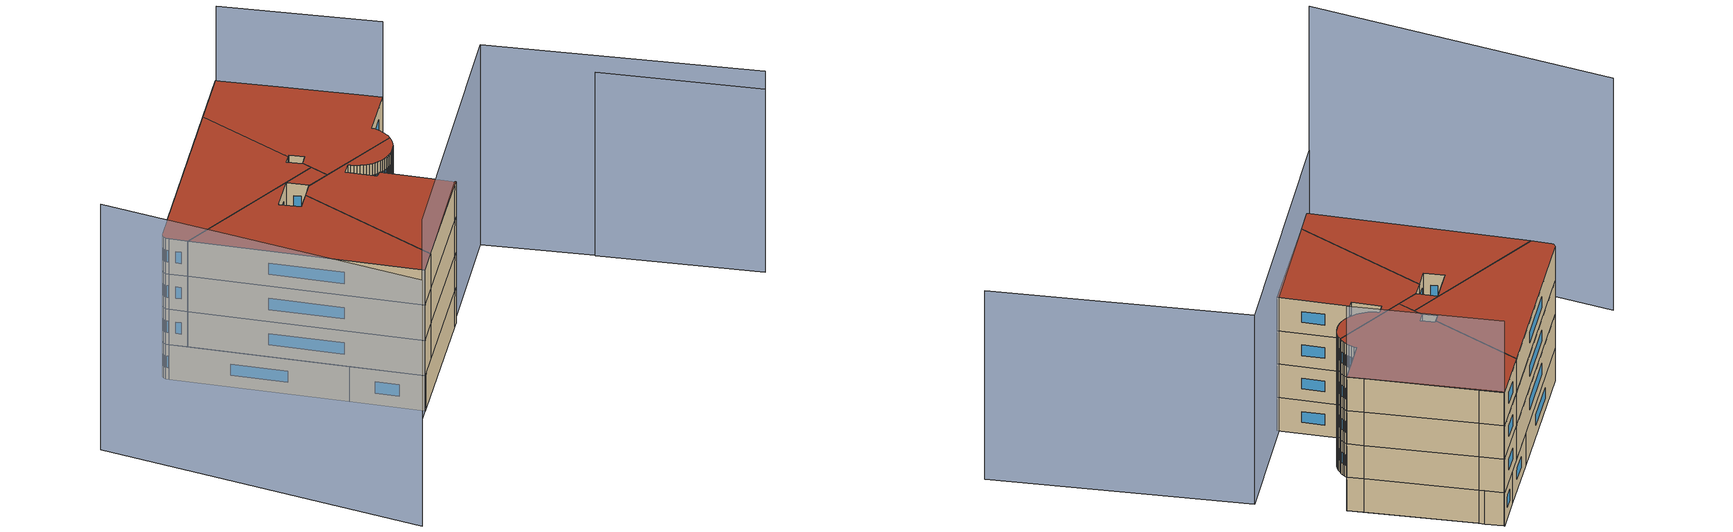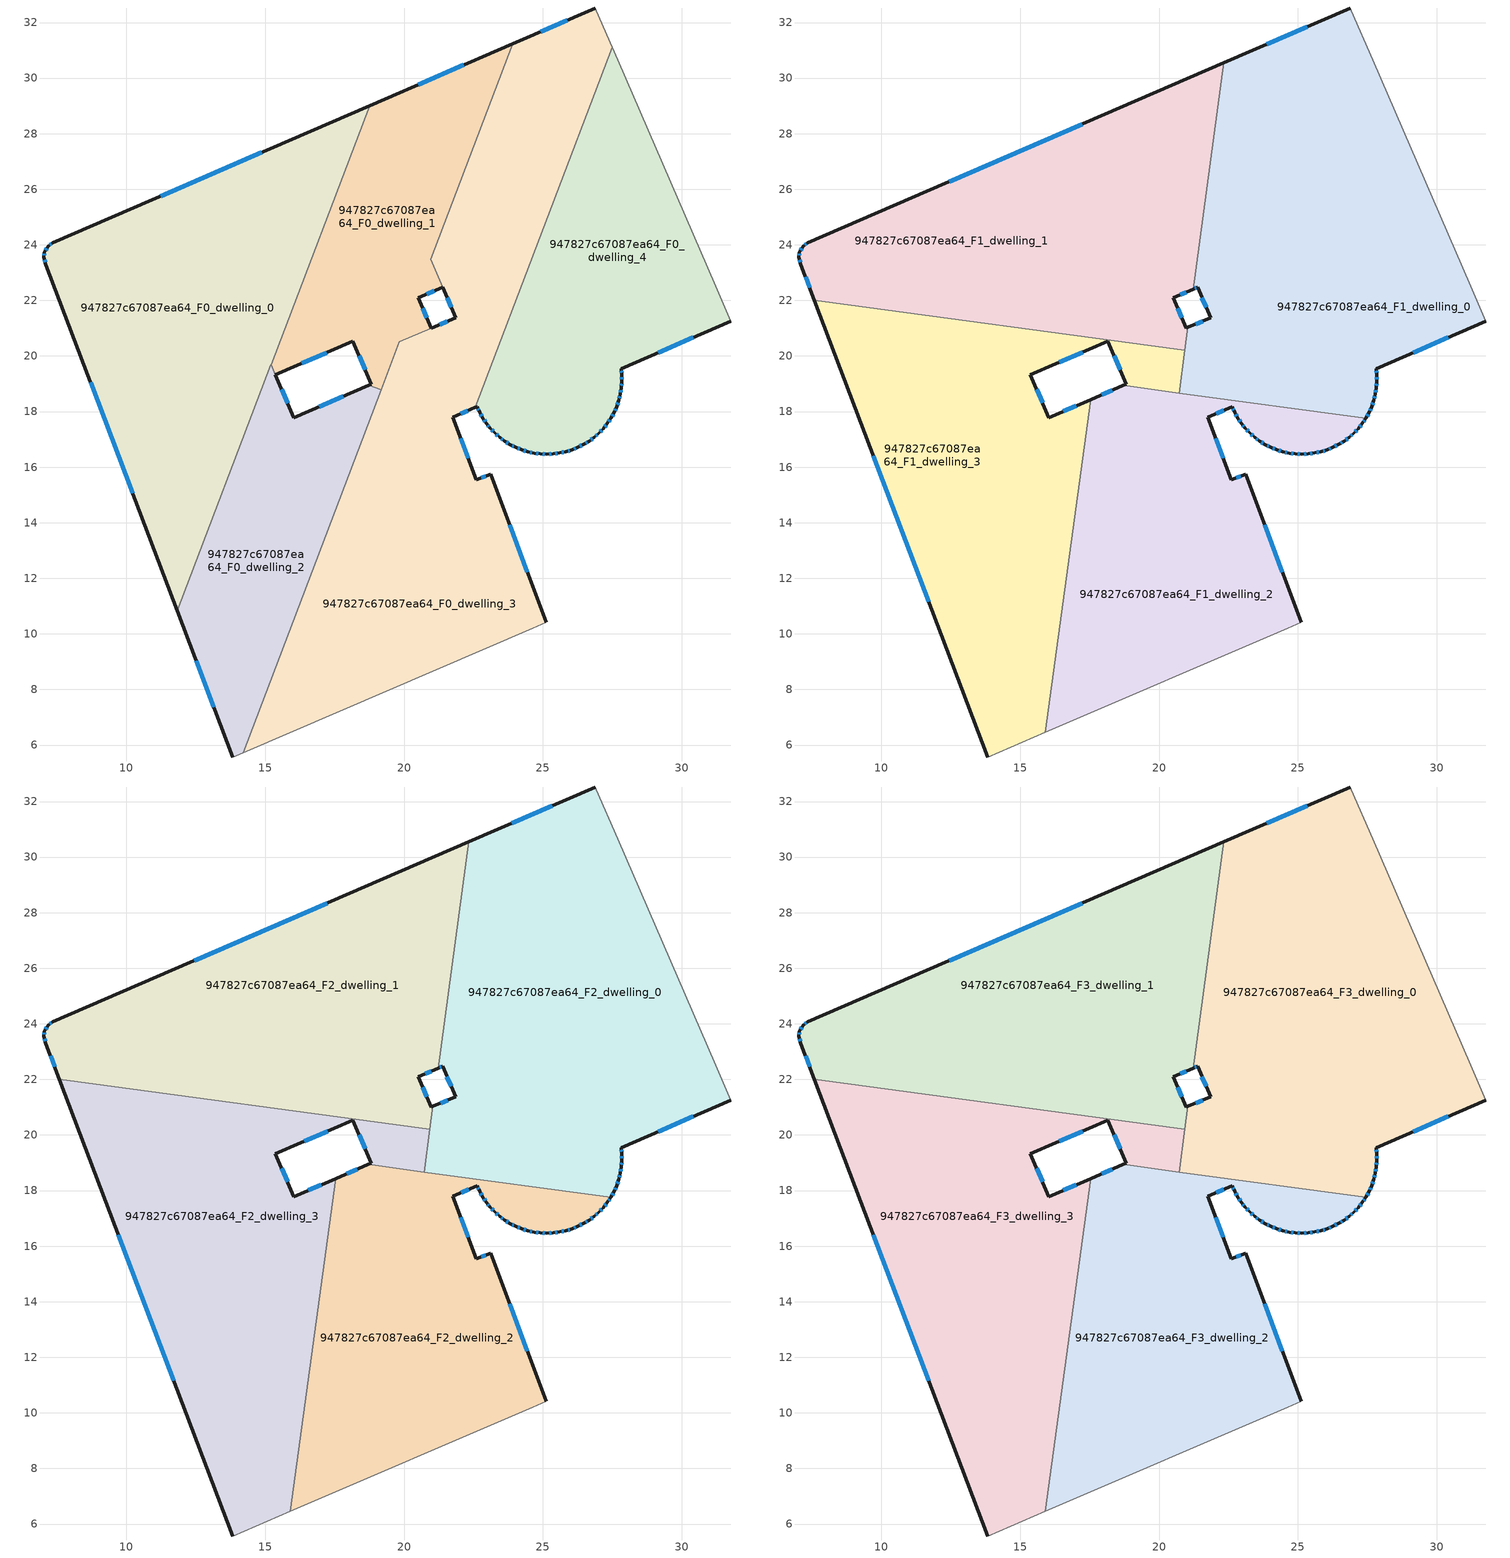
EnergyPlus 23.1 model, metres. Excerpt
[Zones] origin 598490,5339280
947827c67087ea64_F0_dwelling_0
 floor ground (EU_floor_Construction): 18.76,29 11.84,10.83 7.11,23.29 7.04,23.56 7.06,23.74 7.19,23.95 7.36,24.07 z0
 wall outside (EU_wall_Construction): 18.76,29 7.36,24.07 7.19,23.95 7.06,23.74 7.04,23.56 7.11,23.29 11.84,10.83 z0:3
 wall to 947827c67087ea64_F0_dwelling_1 (EU_wall_Construction): 15.21,19.69 18.76,29 z0:3
 wall to 947827c67087ea64_F0_dwelling_2 (EU_wall_Construction): 11.84,10.83 15.21,19.68 z0:3
 window (EU_Window_Construction): 7.3,24.03 7.25,23.99 / 14.88,27.33 11.24,25.75 / 8.72,19.05 10.23,15.07 / 7.06,23.47 7.09,23.38 / 7.05,23.68 7.04,23.62 / 7.15,23.88 7.1,23.81 z1.02:1.98
947827c67087ea64_F0_dwelling_1
 floor ground (EU_floor_Construction): 23.91,31.23 20.96,23.48 21.39,22.48 20.51,22.09 20.98,21 19.83,20.51 19.17,18.78 18.73,18.94 18.83,18.98 18.16,20.53 15.37,19.32 15.21,19.69 18.76,29 z0
 wall outside (EU_wall_Construction): 23.91,31.23 18.76,29 / 20.98,21 20.51,22.09 21.39,22.48 / 15.37,19.32 18.16,20.53 18.83,18.98 18.73,18.94 z0:3
 wall to 947827c67087ea64_F0_dwelling_3 (EU_wall_Construction): 19.83,20.51 20.98,21 / 21.39,22.48 20.96,23.48 23.91,31.23 / 19.17,18.78 19.83,20.5 z0:3
 wall to 947827c67087ea64_F0_dwelling_2 (EU_wall_Construction): 18.73,18.94 19.17,18.78 / 15.21,19.69 15.37,19.32 z0:3
 window (EU_Window_Construction): 22.16,30.47 20.51,29.76 / 20.81,22.22 21.09,22.35 / 20.82,21.37 20.67,21.72 / 18.39,20.01 18.6,19.51 / 16.32,19.73 17.21,20.12 z1.02:1.98
947827c67087ea64_F0_dwelling_2
 floor ground (EU_floor_Construction): 18.73,18.94 19.17,18.78 14.21,5.73 13.84,5.57 11.84,10.83 15.21,19.68 16.04,17.79 z0
 wall outside (EU_wall_Construction): 11.84,10.83 13.84,5.57 / 18.73,18.94 16.04,17.79 15.37,19.32 z0:3
 wall adiabatic (EU_wall_Construction): 13.84,5.57 14.21,5.73 z0:3
 wall to 947827c67087ea64_F0_dwelling_3 (EU_wall_Construction): 14.21,5.73 19.17,18.78 z0:3
 window (EU_Window_Construction): 12.52,9.04 13.16,7.36 / 15.81,18.31 15.6,18.8 / 17.82,18.55 16.95,18.18 z1.02:1.98
947827c67087ea64_F0_dwelling_3
 floor ground (EU_floor_Construction): 26.92,32.43 27.49,31.1 22.57,18.15 21.76,17.79 22.6,15.55 23.11,15.74 25.12,10.41 24.63,10.2 14.21,5.73 19.83,20.5 21.85,21.38 20.96,23.48 23.91,31.23 26.89,32.52 z0
 wall outside (EU_wall_Construction): 26.89,32.52 23.91,31.23 / 25.12,10.41 23.11,15.74 22.6,15.55 21.76,17.79 22.57,18.15 / 21.39,22.48 21.85,21.38 20.99,21 z0:3
 wall adiabatic (EU_wall_Construction): 27.49,31.1 26.92,32.43 26.89,32.52 / 14.21,5.73 24.63,10.2 25.12,10.41 z0:3
 wall to 947827c67087ea64_F0_dwelling_4 (EU_wall_Construction): 22.57,18.15 27.49,31.1 z0:3
 window (EU_Window_Construction): 21.56,21.25 21.28,21.13 / 25.88,32.08 24.92,31.67 / 22.03,17.92 22.29,18.03 / 22.32,16.31 22.04,17.03 / 22.94,15.67 22.78,15.61 / 24.44,12.23 23.8,13.93 / 21.55,22.1 21.7,21.75 z1.02:1.98
947827c67087ea64_F0_dwelling_4
 floor ground (EU_floor_Construction): 27.68,30.67 31.21,22.52 31.76,21.26 27.81,19.54 27.84,19.31 27.83,19.08 27.82,18.85 27.78,18.62 27.72,18.4 27.65,18.18 27.56,17.97 27.45,17.76 27.32,17.57 27.17,17.39 27.02,17.23 26.85,17.07 26.66,16.94 26.46,16.82 26.25,16.71 26.05,16.62 25.83,16.56 25.6,16.51 25.37,16.48 25.14,16.46 24.91,16.48 24.68,16.51 24.46,16.55 24.24,16.63 24.03,16.71 23.81,16.81 23.62,16.94 23.44,17.07 23.27,17.23 23.1,17.4 22.96,17.58 22.84,17.76 22.72,17.97 22.63,18.18 22.57,18.15 27.49,31.1 z0
 wall outside (EU_wall_Construction): 22.57,18.15 22.63,18.18 22.72,17.97 22.84,17.76 22.96,17.58 23.1,17.4 23.27,17.23 23.44,17.07 23.62,16.94 23.81,16.81 24.03,16.71 24.24,16.63 24.46,16.55 24.68,16.51 24.91,16.48 25.14,16.46 25.37,16.48 25.6,16.51 25.83,16.56 26.05,16.62 26.25,16.71 26.46,16.82 26.66,16.94 26.85,17.07 27.02,17.23 27.17,17.39 27.32,17.57 27.45,17.76 27.56,17.97 27.65,18.18 27.72,18.4 27.78,18.62 27.82,18.85 27.83,19.08 27.84,19.31 27.81,19.54 31.76,21.26 z0:3
 wall adiabatic (EU_wall_Construction): 31.76,21.26 31.21,22.52 27.68,30.67 27.49,31.1 z0:3
 window (EU_Window_Construction): 27.82,18.93 27.83,19 / 27.79,18.7 27.8,18.77 / 27.74,18.47 27.76,18.54 / 27.67,18.25 27.7,18.32 / 27.59,18.04 27.62,18.11 / 27.49,17.83 27.52,17.9 / 27.36,17.64 27.4,17.7 / 27.22,17.45 27.27,17.51 / 27.07,17.28 27.12,17.33 / 26.9,17.13 26.96,17.17 / 26.72,16.99 26.78,17.03 / 26.53,16.86 26.59,16.9 / 26.33,16.75 26.39,16.78 / 26.12,16.65 26.18,16.68 / 25.9,16.58 25.97,16.6 / 25.68,16.53 25.75,16.54 / 25.45,16.49 25.52,16.5 / 25.22,16.47 25.29,16.47 / 24.99,16.47 25.06,16.47 / 24.76,16.5 24.83,16.49 / 24.53,16.54 24.6,16.52 / 24.31,16.6 24.38,16.58 / 24.1,16.68 24.16,16.66 / 23.89,16.78 23.95,16.75 / 23.69,16.89 23.75,16.85 / 23.5,17.03 23.56,16.98 / 23.32,17.18 23.38,17.13 / 23.16,17.34 23.21,17.29 / 23.01,17.52 23.05,17.46 / 22.88,17.7 22.92,17.64 / 22.76,17.9 22.8,17.83 / 22.66,18.11 22.69,18.04 / 29.16,20.12 30.41,20.67 / 27.83,19.39 27.82,19.46 / 27.84,19.16 27.84,19.23 z1.02:1.98
947827c67087ea64_F1_dwelling_0
 floor to 947827c67087ea64_F0_dwelling_4 (EU_floor_Construction): 27.68,30.67 31.21,22.52 31.76,21.26 27.81,19.54 27.84,19.31 27.83,19.08 27.82,18.85 27.78,18.62 27.72,18.4 27.65,18.18 27.56,17.97 27.45,17.76 27.44,17.76 22.66,18.4 27.49,31.1 z3
 floor to 947827c67087ea64_F0_dwelling_3 (EU_floor_Construction): 26.92,32.43 27.49,31.1 22.66,18.4 20.72,18.67 21.04,21.03 21.85,21.38 21.27,22.75 21.6,25.15 23.91,31.23 26.89,32.52 z3
 floor to 947827c67087ea64_F0_dwelling_1 (EU_floor_Construction): 23.91,31.23 21.6,25.15 22.33,30.55 z3; 21.27,22.74 21.39,22.48 21.23,22.41 z3
 wall outside (EU_wall_Construction): 27.44,17.76 27.45,17.76 27.56,17.97 27.65,18.18 27.72,18.4 27.78,18.62 27.82,18.85 27.83,19.08 27.84,19.31 27.81,19.54 31.76,21.26 / 21.39,22.48 21.85,21.38 21.04,21.03 / 21.39,22.48 21.22,22.41 / 26.89,32.52 22.33,30.55 z3:6
 wall to 947827c67087ea64_F1_dwelling_1 (EU_wall_Construction): 22.33,30.55 21.22,22.41 / 21.04,21.03 20.93,20.2 z3:6
 wall adiabatic (EU_wall_Construction): 31.76,21.26 31.21,22.52 27.68,30.67 26.92,32.43 26.89,32.52 z3:6
 wall to 947827c67087ea64_F1_dwelling_2 (EU_wall_Construction): 20.72,18.67 27.44,17.76 z3:6
 wall to 947827c67087ea64_F1_dwelling_3 (EU_wall_Construction): 20.93,20.2 20.72,18.67 z3:6
 window (EU_Window_Construction): 27.82,18.93 27.83,19 / 27.79,18.7 27.8,18.77 / 27.74,18.47 27.76,18.54 / 27.67,18.25 27.7,18.32 / 27.59,18.04 27.62,18.11 / 27.49,17.83 27.52,17.9 / 21.58,21.26 21.32,21.14 / 21.54,22.1 21.69,21.75 / 21.33,22.45 21.28,22.43 / 25.34,31.85 23.88,31.22 / 29.16,20.12 30.41,20.67 / 27.83,19.39 27.82,19.46 / 27.84,19.16 27.84,19.23 z4.02:4.98
947827c67087ea64_F1_dwelling_1
 floor to 947827c67087ea64_F0_dwelling_0 (EU_floor_Construction): 18.76,29 15.68,20.92 7.6,22.01 7.11,23.29 7.04,23.56 7.06,23.74 7.19,23.95 7.36,24.07 z3
 floor to 947827c67087ea64_F0_dwelling_1 (EU_floor_Construction): 22.33,30.55 21.6,25.15 20.96,23.48 21.27,22.74 21.23,22.41 20.51,22.09 20.98,21 19.83,20.51 19.77,20.36 15.68,20.92 18.76,29 z3
 floor to 947827c67087ea64_F0_dwelling_3 (EU_floor_Construction): 21.6,25.15 21.27,22.75 20.96,23.48 z3; 21.04,21.03 20.93,20.2 19.77,20.36 19.83,20.51 21,21.01 z3
 wall outside (EU_wall_Construction): 22.33,30.55 7.36,24.07 7.19,23.95 7.06,23.74 7.04,23.56 7.11,23.29 7.6,22.01 / 21.04,21.03 20.98,21 20.51,22.09 21.22,22.41 z3:6
 wall to 947827c67087ea64_F1_dwelling_3 (EU_wall_Construction): 7.6,22.01 20.93,20.2 z3:6
 window (EU_Window_Construction): 7.06,23.47 7.09,23.38 / 7.05,23.68 7.04,23.62 / 7.15,23.88 7.1,23.81 / 7.3,24.03 7.25,23.99 / 17.24,28.35 12.45,26.28 / 20.75,22.2 20.98,22.3 / 20.82,21.37 20.67,21.72 / 7.28,22.85 7.43,22.45 z4.02:4.98
947827c67087ea64_F1_dwelling_2
 floor to 947827c67087ea64_F0_dwelling_2 (EU_floor_Construction): 19.17,18.78 16.7,12.27 17.53,18.43 18.72,18.94 18.77,18.93 z3
 floor to 947827c67087ea64_F0_dwelling_3 (EU_floor_Construction): 22.66,18.4 22.57,18.15 21.76,17.79 22.6,15.55 23.11,15.74 25.12,10.41 24.63,10.2 15.91,6.46 16.7,12.27 19.21,18.87 z3
 floor to 947827c67087ea64_F0_dwelling_4 (EU_floor_Construction): 27.44,17.76 27.32,17.57 27.17,17.39 27.02,17.23 26.85,17.07 26.66,16.94 26.46,16.82 26.25,16.71 26.05,16.62 25.83,16.56 25.6,16.51 25.37,16.48 25.14,16.46 24.91,16.48 24.68,16.51 24.46,16.55 24.24,16.63 24.03,16.71 23.81,16.81 23.62,16.94 23.44,17.07 23.27,17.23 23.1,17.4 22.96,17.58 22.84,17.76 22.72,17.97 22.63,18.18 22.57,18.15 22.66,18.4 z3
 floor to 947827c67087ea64_F0_dwelling_1 (EU_floor_Construction): 19.21,18.87 19.17,18.78 18.77,18.93 z3
 wall outside (EU_wall_Construction): 25.12,10.41 23.11,15.74 22.6,15.55 21.76,17.79 22.63,18.18 22.72,17.97 22.84,17.76 22.96,17.58 23.1,17.4 23.27,17.23 23.44,17.07 23.62,16.94 23.81,16.81 24.03,16.71 24.24,16.63 24.46,16.55 24.68,16.51 24.91,16.48 25.14,16.46 25.37,16.48 25.6,16.51 25.83,16.56 26.05,16.62 26.25,16.71 26.46,16.82 26.66,16.94 26.85,17.07 27.02,17.23 27.17,17.39 27.32,17.57 27.44,17.76 / 18.72,18.94 17.53,18.43 z3:6
 wall adiabatic (EU_wall_Construction): 15.91,6.46 24.63,10.2 25.12,10.41 z3:6
 wall to 947827c67087ea64_F1_dwelling_3 (EU_wall_Construction): 17.53,18.43 15.91,6.46 / 20.72,18.67 18.72,18.94 z3:6
 window (EU_Window_Construction): 26.72,16.99 26.78,17.03 / 26.53,16.86 26.59,16.9 / 26.33,16.75 26.39,16.78 / 26.12,16.65 26.18,16.68 / 25.9,16.58 25.97,16.6 / 25.68,16.53 25.75,16.54 / 25.45,16.49 25.52,16.5 / 25.22,16.47 25.29,16.47 / 24.99,16.47 25.06,16.47 / 24.76,16.5 24.83,16.49 / 24.53,16.54 24.6,16.52 / 24.31,16.6 24.38,16.58 / 24.1,16.68 24.16,16.66 / 23.89,16.78 23.95,16.75 / 23.69,16.89 23.75,16.85 / 23.5,17.03 23.56,16.98 / 23.32,17.18 23.38,17.13 / 23.16,17.34 23.21,17.29 / 23.01,17.52 23.05,17.46 / 22.88,17.7 22.92,17.64 / 22.76,17.9 22.8,17.83 / 22.66,18.11 22.69,18.04 / 22.05,17.93 22.33,18.05 / 22.32,16.31 22.04,17.03 / 22.94,15.67 22.78,15.61 / 24.44,12.23 23.8,13.93 / 18.32,18.76 17.94,18.6 / 27.36,17.63 27.4,17.69 / 27.22,17.45 27.27,17.51 / 27.07,17.28 27.12,17.33 / 26.9,17.13 26.96,17.17 z4.02:4.98
947827c67087ea64_F1_dwelling_3
 floor to 947827c67087ea64_F0_dwelling_1 (EU_floor_Construction): 19.77,20.36 19.21,18.87 18.77,18.93 18.73,18.94 18.83,18.98 18.16,20.53 15.37,19.32 15.21,19.69 15.68,20.92 z3
 floor to 947827c67087ea64_F0_dwelling_0 (EU_floor_Construction): 15.68,20.92 11.84,10.83 7.6,22.01 z3
 floor to 947827c67087ea64_F0_dwelling_2 (EU_floor_Construction): 17.53,18.43 16.7,12.27 14.21,5.73 13.84,5.57 11.84,10.83 15.21,19.69 15.37,19.32 16.04,17.79 z3
 floor to 947827c67087ea64_F0_dwelling_3 (EU_floor_Construction): 20.93,20.2 20.72,18.67 19.21,18.87 19.77,20.36 z3; 16.7,12.27 15.91,6.46 14.21,5.73 z3
 wall outside (EU_wall_Construction): 17.53,18.43 16.04,17.79 15.37,19.32 15.49,19.38 18.16,20.53 18.83,18.98 18.72,18.94 / 7.6,22.01 13.84,5.57 z3:6
 wall adiabatic (EU_wall_Construction): 13.84,5.57 15.91,6.46 z3:6
 window (EU_Window_Construction): 18.39,20.01 18.6,19.51 / 16.4,19.77 17.25,20.14 / 15.81,18.31 15.6,18.8 / 17.02,18.21 16.55,18 / 9.72,16.42 11.72,11.16 z4.02:4.98
947827c67087ea64_F2_dwelling_0
 floor to 947827c67087ea64_F1_dwelling_0 (EU_floor_Construction): 27.68,30.67 31.21,22.52 31.76,21.26 27.81,19.54 27.84,19.31 27.83,19.08 27.82,18.85 27.78,18.62 27.72,18.4 27.65,18.18 27.56,17.97 27.45,17.76 27.44,17.76 20.72,18.67 21.04,21.03 21.85,21.38 21.39,22.48 21.22,22.41 22.33,30.55 26.89,32.52 26.92,32.43 z6
 wall outside (EU_wall_Construction): 27.44,17.76 27.45,17.76 27.56,17.97 27.65,18.18 27.72,18.4 27.78,18.62 27.82,18.85 27.83,19.08 27.84,19.31 27.81,19.54 31.76,21.26 / 21.22,22.41 21.39,22.48 21.85,21.38 21.04,21.03 / 26.89,32.52 22.33,30.55 z6:9
 wall to 947827c67087ea64_F2_dwelling_1 (EU_wall_Construction): 22.33,30.55 21.22,22.41 / 21.04,21.03 20.93,20.2 z6:9
 wall adiabatic (EU_wall_Construction): 31.76,21.26 31.21,22.52 27.68,30.67 26.92,32.43 26.89,32.52 z6:9
 wall to 947827c67087ea64_F2_dwelling_2 (EU_wall_Construction): 20.72,18.67 27.44,17.76 z6:9
 wall to 947827c67087ea64_F2_dwelling_3 (EU_wall_Construction): 20.93,20.2 20.72,18.67 z6:9
 window (EU_Window_Construction): 27.82,18.93 27.83,19 / 27.79,18.7 27.8,18.77 / 27.74,18.47 27.76,18.54 / 27.67,18.25 27.7,18.32 / 27.59,18.04 27.62,18.11 / 27.49,17.83 27.52,17.9 / 21.58,21.26 21.32,21.14 / 21.54,22.1 21.69,21.75 / 21.28,22.43 21.33,22.45 / 25.34,31.85 23.88,31.22 / 29.16,20.12 30.41,20.67 / 27.83,19.39 27.82,19.46 / 27.84,19.16 27.84,19.23 z7.02:7.98
947827c67087ea64_F2_dwelling_1
 floor to 947827c67087ea64_F1_dwelling_1 (EU_floor_Construction): 22.33,30.55 21.22,22.41 20.51,22.09 20.98,21 21.04,21.03 20.93,20.2 7.6,22.01 7.11,23.29 7.04,23.56 7.06,23.74 7.19,23.95 7.36,24.07 z6
 wall outside (EU_wall_Construction): 22.33,30.55 7.36,24.07 7.19,23.95 7.06,23.74 7.04,23.56 7.11,23.29 7.6,22.01 / 21.04,21.03 20.98,21 20.51,22.09 21.22,22.41 z6:9
 wall to 947827c67087ea64_F2_dwelling_3 (EU_wall_Construction): 7.6,22.01 20.93,20.2 z6:9
 window (EU_Window_Construction): 7.06,23.47 7.09,23.38 / 7.05,23.68 7.04,23.62 / 7.15,23.88 7.1,23.81 / 7.3,24.03 7.25,23.99 / 17.24,28.35 12.45,26.28 / 20.75,22.2 20.98,22.3 / 20.82,21.37 20.67,21.72 / 7.28,22.85 7.43,22.45 z7.02:7.98
947827c67087ea64_F2_dwelling_2
 floor to 947827c67087ea64_F1_dwelling_2 (EU_floor_Construction): 27.44,17.76 27.32,17.57 27.17,17.39 27.02,17.23 26.85,17.07 26.66,16.94 26.46,16.82 26.25,16.71 26.05,16.62 25.83,16.56 25.6,16.51 25.37,16.48 25.14,16.46 24.91,16.48 24.68,16.51 24.46,16.55 24.24,16.63 24.03,16.71 23.81,16.81 23.62,16.94 23.44,17.07 23.27,17.23 23.1,17.4 22.96,17.58 22.84,17.76 22.72,17.97 22.63,18.18 21.76,17.79 22.6,15.55 23.11,15.74 25.12,10.41 24.63,10.2 15.91,6.46 17.53,18.43 18.72,18.94 z6
 wall outside (EU_wall_Construction): 25.12,10.41 23.11,15.74 22.6,15.55 21.76,17.79 22.63,18.18 22.72,17.97 22.84,17.76 22.96,17.58 23.1,17.4 23.27,17.23 23.44,17.07 23.62,16.94 23.81,16.81 24.03,16.71 24.24,16.63 24.46,16.55 24.68,16.51 24.91,16.48 25.14,16.46 25.37,16.48 25.6,16.51 25.83,16.56 26.05,16.62 26.25,16.71 26.46,16.82 26.66,16.94 26.85,17.07 27.02,17.23 27.17,17.39 27.32,17.57 27.44,17.76 / 18.72,18.94 17.53,18.43 z6:9
 wall adiabatic (EU_wall_Construction): 15.91,6.46 24.63,10.2 25.12,10.41 z6:9
 wall to 947827c67087ea64_F2_dwelling_3 (EU_wall_Construction): 17.53,18.43 15.91,6.46 / 20.72,18.67 18.72,18.94 z6:9
 window (EU_Window_Construction): 26.72,16.99 26.78,17.03 / 26.53,16.86 26.59,16.9 / 26.33,16.75 26.39,16.78 / 26.12,16.65 26.18,16.68 / 25.9,16.58 25.97,16.6 / 25.68,16.53 25.75,16.54 / 25.45,16.49 25.52,16.5 / 25.22,16.47 25.29,16.47 / 24.99,16.47 25.06,16.47 / 24.76,16.5 24.83,16.49 / 24.53,16.54 24.6,16.52 / 24.31,16.6 24.38,16.58 / 24.1,16.68 24.16,16.66 / 23.89,16.78 23.95,16.75 / 23.69,16.89 23.75,16.85 / 23.5,17.03 23.56,16.98 / 23.32,17.18 23.38,17.13 / 23.16,17.34 23.21,17.29 / 23.01,17.52 23.05,17.46 / 22.88,17.7 22.92,17.64 / 22.76,17.9 22.8,17.83 / 22.66,18.11 22.69,18.04 / 22.05,17.93 22.33,18.05 / 22.32,16.31 22.04,17.03 / 22.94,15.67 22.78,15.61 / 24.44,12.23 23.8,13.93 / 18.32,18.76 17.94,18.6 / 27.36,17.63 27.4,17.69 / 27.22,17.45 27.27,17.51 / 27.07,17.28 27.12,17.33 / 26.9,17.13 26.96,17.17 z7.02:7.98
947827c67087ea64_F2_dwelling_3
 floor to 947827c67087ea64_F1_dwelling_3 (EU_floor_Construction): 20.93,20.2 20.72,18.67 18.72,18.94 18.83,18.98 18.16,20.53 15.49,19.38 15.37,19.32 16.04,17.79 17.53,18.43 15.91,6.46 13.84,5.57 7.6,22.01 z6
 wall outside (EU_wall_Construction): 17.53,18.43 16.04,17.79 15.37,19.32 15.49,19.38 18.16,20.53 18.83,18.98 18.72,18.94 / 7.6,22.01 13.84,5.57 z6:9
 wall adiabatic (EU_wall_Construction): 13.84,5.57 15.91,6.46 z6:9
 window (EU_Window_Construction): 18.39,20.01 18.6,19.51 / 16.4,19.77 17.25,20.14 / 15.81,18.31 15.6,18.8 / 17.02,18.21 16.55,18 / 9.72,16.42 11.72,11.16 z7.02:7.98
947827c67087ea64_F3_dwelling_0
 floor to 947827c67087ea64_F2_dwelling_0 (EU_floor_Construction): 27.68,30.67 31.21,22.52 31.76,21.26 27.81,19.54 27.84,19.31 27.83,19.08 27.82,18.85 27.78,18.62 27.72,18.4 27.65,18.18 27.56,17.97 27.45,17.76 27.44,17.76 20.72,18.67 21.04,21.03 21.85,21.38 21.39,22.48 21.22,22.41 22.33,30.55 26.89,32.52 26.92,32.43 z9
 wall outside (EU_wall_Construction): 27.44,17.76 27.45,17.76 27.56,17.97 27.65,18.18 27.72,18.4 27.78,18.62 27.82,18.85 27.83,19.08 27.84,19.31 27.81,19.54 31.76,21.26 / 21.22,22.41 21.39,22.48 21.85,21.38 21.04,21.03 / 26.89,32.52 22.33,30.55 z9:12
 wall to 947827c67087ea64_F3_dwelling_1 (EU_wall_Construction): 22.33,30.55 21.22,22.41 / 21.04,21.03 20.93,20.2 z9:12
 wall adiabatic (EU_wall_Construction): 31.76,21.26 31.21,22.52 27.68,30.67 26.92,32.43 26.89,32.52 z9:12
 wall to 947827c67087ea64_F3_dwelling_2 (EU_wall_Construction): 20.72,18.67 27.44,17.76 z9:12
 wall to 947827c67087ea64_F3_dwelling_3 (EU_wall_Construction): 20.93,20.2 20.72,18.67 z9:12
 window (EU_Window_Construction): 27.82,18.93 27.83,19 / 27.79,18.7 27.8,18.77 / 27.74,18.47 27.76,18.54 / 27.67,18.25 27.7,18.32 / 27.59,18.04 27.62,18.11 / 27.49,17.83 27.52,17.9 / 21.58,21.26 21.32,21.14 / 21.54,22.1 21.69,21.75 / 21.28,22.43 21.33,22.45 / 25.34,31.85 23.88,31.22 / 29.16,20.12 30.41,20.67 / 27.83,19.39 27.82,19.46 / 27.84,19.16 27.84,19.23 z10.02:10.98
 roof outside (EU_roof_Construction): 31.76,21.26 31.21,22.52 27.68,30.67 26.92,32.43 26.89,32.52 22.33,30.55 21.22,22.41 21.39,22.48 21.85,21.38 21.04,21.03 20.72,18.67 27.44,17.76 27.45,17.76 27.56,17.97 27.65,18.18 27.72,18.4 27.78,18.62 27.82,18.85 27.83,19.08 27.84,19.31 27.81,19.54 z12
947827c67087ea64_F3_dwelling_1
 floor to 947827c67087ea64_F2_dwelling_1 (EU_floor_Construction): 22.33,30.55 21.22,22.41 20.51,22.09 20.98,21 21.04,21.03 20.93,20.2 7.6,22.01 7.11,23.29 7.04,23.56 7.06,23.74 7.19,23.95 7.36,24.07 z9
 wall outside (EU_wall_Construction): 22.33,30.55 7.36,24.07 7.19,23.95 7.06,23.74 7.04,23.56 7.11,23.29 7.6,22.01 / 21.04,21.03 20.98,21 20.51,22.09 21.22,22.41 z9:12
 wall to 947827c67087ea64_F3_dwelling_3 (EU_wall_Construction): 7.6,22.01 20.93,20.2 z9:12
 window (EU_Window_Construction): 7.06,23.47 7.09,23.38 / 7.05,23.68 7.04,23.62 / 7.15,23.88 7.1,23.81 / 7.3,24.03 7.25,23.99 / 17.24,28.35 12.45,26.28 / 20.75,22.2 20.98,22.3 / 20.82,21.37 20.67,21.72 / 7.28,22.85 7.43,22.45 z10.02:10.98
 roof outside (EU_roof_Construction): 20.93,20.2 21.04,21.03 20.98,21 20.51,22.09 21.22,22.41 22.33,30.55 7.36,24.07 7.19,23.95 7.06,23.74 7.04,23.56 7.11,23.29 7.6,22.01 z12
947827c67087ea64_F3_dwelling_2
 floor to 947827c67087ea64_F2_dwelling_2 (EU_floor_Construction): 27.44,17.76 27.32,17.57 27.17,17.39 27.02,17.23 26.85,17.07 26.66,16.94 26.46,16.82 26.25,16.71 26.05,16.62 25.83,16.56 25.6,16.51 25.37,16.48 25.14,16.46 24.91,16.48 24.68,16.51 24.46,16.55 24.24,16.63 24.03,16.71 23.81,16.81 23.62,16.94 23.44,17.07 23.27,17.23 23.1,17.4 22.96,17.58 22.84,17.76 22.72,17.97 22.63,18.18 21.76,17.79 22.6,15.55 23.11,15.74 25.12,10.41 24.63,10.2 15.91,6.46 17.53,18.43 18.72,18.94 z9
 wall outside (EU_wall_Construction): 25.12,10.41 23.11,15.74 22.6,15.55 21.76,17.79 22.63,18.18 22.72,17.97 22.84,17.76 22.96,17.58 23.1,17.4 23.27,17.23 23.44,17.07 23.62,16.94 23.81,16.81 24.03,16.71 24.24,16.63 24.46,16.55 24.68,16.51 24.91,16.48 25.14,16.46 25.37,16.48 25.6,16.51 25.83,16.56 26.05,16.62 26.25,16.71 26.46,16.82 26.66,16.94 26.85,17.07 27.02,17.23 27.17,17.39 27.32,17.57 27.44,17.76 / 18.72,18.94 17.53,18.43 z9:12
 wall adiabatic (EU_wall_Construction): 15.91,6.46 24.63,10.2 25.12,10.41 z9:12
 wall to 947827c67087ea64_F3_dwelling_3 (EU_wall_Construction): 17.53,18.43 15.91,6.46 / 20.72,18.67 18.72,18.94 z9:12
 window (EU_Window_Construction): 26.72,16.99 26.78,17.03 / 26.53,16.86 26.59,16.9 / 26.33,16.75 26.39,16.78 / 26.12,16.65 26.18,16.68 / 25.9,16.58 25.97,16.6 / 25.68,16.53 25.75,16.54 / 25.45,16.49 25.52,16.5 / 25.22,16.47 25.29,16.47 / 24.99,16.47 25.06,16.47 / 24.76,16.5 24.83,16.49 / 24.53,16.54 24.6,16.52 / 24.31,16.6 24.38,16.58 / 24.1,16.68 24.16,16.66 / 23.89,16.78 23.95,16.75 / 23.69,16.89 23.75,16.85 / 23.5,17.03 23.56,16.98 / 23.32,17.18 23.38,17.13 / 23.16,17.34 23.21,17.29 / 23.01,17.52 23.05,17.46 / 22.88,17.7 22.92,17.64 / 22.76,17.9 22.8,17.83 / 22.66,18.11 22.69,18.04 / 22.05,17.93 22.33,18.05 / 22.32,16.31 22.04,17.03 / 22.94,15.67 22.78,15.61 / 24.44,12.23 23.8,13.93 / 18.32,18.76 17.94,18.6 / 27.36,17.63 27.4,17.69 / 27.22,17.45 27.27,17.51 / 27.07,17.28 27.12,17.33 / 26.9,17.13 26.96,17.17 z10.02:10.98
 roof outside (EU_roof_Construction): 25.12,10.41 23.11,15.74 22.6,15.55 21.76,17.79 22.63,18.18 22.72,17.97 22.84,17.76 22.96,17.58 23.1,17.4 23.27,17.23 23.44,17.07 23.62,16.94 23.81,16.81 24.03,16.71 24.24,16.63 24.46,16.55 24.68,16.51 24.91,16.48 25.14,16.46 25.37,16.48 25.6,16.51 25.83,16.56 26.05,16.62 26.25,16.71 26.46,16.82 26.66,16.94 26.85,17.07 27.02,17.23 27.17,17.39 27.32,17.57 27.44,17.76 18.72,18.94 17.53,18.43 15.91,6.46 24.63,10.2 z12
947827c67087ea64_F3_dwelling_3
 floor to 947827c67087ea64_F2_dwelling_3 (EU_floor_Construction): 20.93,20.2 20.72,18.67 18.72,18.94 18.83,18.98 18.16,20.53 15.49,19.38 15.37,19.32 16.04,17.79 17.53,18.43 15.91,6.46 13.84,5.57 7.6,22.01 z9
 wall outside (EU_wall_Construction): 17.53,18.43 16.04,17.79 15.37,19.32 15.49,19.38 18.16,20.53 18.83,18.98 18.72,18.94 / 7.6,22.01 13.84,5.57 z9:12
 wall adiabatic (EU_wall_Construction): 13.84,5.57 15.91,6.46 z9:12
 window (EU_Window_Construction): 18.39,20.01 18.6,19.51 / 16.4,19.77 17.25,20.14 / 15.81,18.31 15.6,18.8 / 17.02,18.21 16.55,18 / 9.72,16.42 11.72,11.16 z10.02:10.98
 roof outside (EU_roof_Construction): 15.91,6.46 17.53,18.43 16.04,17.79 15.37,19.32 15.49,19.38 18.16,20.53 18.83,18.98 18.72,18.94 20.72,18.67 20.93,20.2 7.6,22.01 13.84,5.57 z12
shading: 31.75,21.26 26.86,32.44 z0:18.4; 12.81,5.11 34.93,14.91 / 34.93,14.91 43.39,-4.19 z0:17; 43.23,-4.3 38.32,7.15 z0:15.6; -3.54,22.11 0.73,-2.97 z0:20.9
[Building]
EU S2 Campaign: North Axis=0; Terrain=City; Solar Distribution=FullExterior
[Site:Location]
Vienna: Latitude=48; Longitude=16.5; Time Zone=1; Elevation=183
[SizingPeriod:WeatherFileDays]
AnnualSizingPeriod: Begin Month=1; Begin Day of Month=1; End Month=12; End Day of Month=31; Day of Week for Start Day=Monday; Use Weather File Daylight Saving Period=No; Use Weather File Rain and Snow Indicators=No
[MATERIAL]
EU_InternalMass_Material: Roughness=MediumRough; Thickness=0.1; Conductivity=1; Density=1800; Specific Heat=900; Thermal Absorptance=0.9; Solar Absorptance=0.7; Visible Absorptance=0.7
[MATERIAL:NOMASS] Roughness=MediumRough; Thermal Absorptance=0.9; Solar Absorptance=0.7; Visible Absorptance=0.7
Name | Thermal Resistance
EU_wall_NoMass | 0.942466
EU_roof_NoMass | 0.551687
EU_floor_NoMass | 0.66527
[WINDOWMATERIAL:SIMPLEGLAZINGSYSTEM]
EU_Window_SimpleGlazing: UFactor=2.03367; Solar Heat Gain Coefficient=0.65; Visible Transmittance=0.65
[CONSTRUCTION]
EU_wall_Construction: EU_wall_NoMass
EU_roof_Construction: EU_roof_NoMass
EU_floor_Construction: EU_floor_NoMass
EU_Window_Construction: EU_Window_SimpleGlazing
EU_InternalMass_Construction: EU_InternalMass_Material
[ZONE] Type=1; Multiplier=1; Ceiling Height=autocalculate; Floor Area=autocalculate; Part of Total Floor Area=Yes
Name | Volume
947827c67087ea64_F0_dwelling_0 | 270.111
947827c67087ea64_F1_dwelling_0; 947827c67087ea64_F2_dwelling_0; 947827c67087ea64_F3_dwelling_0 | 312.061
947827c67087ea64_F0_dwelling_1 | 138.133
947827c67087ea64_F1_dwelling_1; 947827c67087ea64_F2_dwelling_1; 947827c67087ea64_F3_dwelling_1 | 259.084
947827c67087ea64_F0_dwelling_2 | 136.115
947827c67087ea64_F1_dwelling_2; 947827c67087ea64_F2_dwelling_2; 947827c67087ea64_F3_dwelling_2 | 228.167
947827c67087ea64_F0_dwelling_3 | 346.202
947827c67087ea64_F1_dwelling_3; 947827c67087ea64_F2_dwelling_3; 947827c67087ea64_F3_dwelling_3 | 281.166
947827c67087ea64_F0_dwelling_4 | 189.866
[INTERNALMASS] Construction=EU_InternalMass_Construction
Name | Zone or ZoneList | Surface Area
947827c67087ea64_F0_dwelling_0_EU_InternalMass | 947827c67087ea64_F0_dwelling_0 | 90.037
947827c67087ea64_F0_dwelling_1_EU_InternalMass | 947827c67087ea64_F0_dwelling_1 | 46.0443
947827c67087ea64_F0_dwelling_2_EU_InternalMass | 947827c67087ea64_F0_dwelling_2 | 45.377
947827c67087ea64_F0_dwelling_3_EU_InternalMass | 947827c67087ea64_F0_dwelling_3 | 115.408
947827c67087ea64_F0_dwelling_4_EU_InternalMass | 947827c67087ea64_F0_dwelling_4 | 63.2887
947827c67087ea64_F1_dwelling_0_EU_InternalMass | 947827c67087ea64_F1_dwelling_0 | 104.02
947827c67087ea64_F1_dwelling_1_EU_InternalMass | 947827c67087ea64_F1_dwelling_1 | 86.3745
947827c67087ea64_F1_dwelling_2_EU_InternalMass | 947827c67087ea64_F1_dwelling_2 | 76.0549
947827c67087ea64_F1_dwelling_3_EU_InternalMass | 947827c67087ea64_F1_dwelling_3 | 93.71
947827c67087ea64_F2_dwelling_0_EU_InternalMass | 947827c67087ea64_F2_dwelling_0 | 104.02
947827c67087ea64_F2_dwelling_1_EU_InternalMass | 947827c67087ea64_F2_dwelling_1 | 86.3745
947827c67087ea64_F2_dwelling_2_EU_InternalMass | 947827c67087ea64_F2_dwelling_2 | 76.0549
947827c67087ea64_F2_dwelling_3_EU_InternalMass | 947827c67087ea64_F2_dwelling_3 | 93.71
947827c67087ea64_F3_dwelling_0_EU_InternalMass | 947827c67087ea64_F3_dwelling_0 | 104.02
947827c67087ea64_F3_dwelling_1_EU_InternalMass | 947827c67087ea64_F3_dwelling_1 | 86.3745
947827c67087ea64_F3_dwelling_2_EU_InternalMass | 947827c67087ea64_F3_dwelling_2 | 76.0549
947827c67087ea64_F3_dwelling_3_EU_InternalMass | 947827c67087ea64_F3_dwelling_3 | 93.71
[OTHEREQUIPMENT] Fuel Type=Electricity; Design Level Calculation Method=Watts/Area; Power per Zone Floor Area=1; Fraction Latent=0; Fraction Radiant=0; Fraction Lost=0; Carbon Dioxide Generation Rate=0; EndUse Subcategory=EU_Step8_InternalGains
Name | Zone or ZoneList or Space or SpaceList | Schedule
EU_Step8_InternalGain_947827c67087ea64_F0_dwelling_0_f000 | 947827c67087ea64_F0_dwelling_0 | EU_Step8_GainSchedule_947827c67087ea64_F0_dwelling_0_f000
EU_Step8_InternalGain_947827c67087ea64_F0_dwelling_1_f000 | 947827c67087ea64_F0_dwelling_1 | EU_Step8_GainSchedule_947827c67087ea64_F0_dwelling_1_f000
EU_Step8_InternalGain_947827c67087ea64_F0_dwelling_2_f000 | 947827c67087ea64_F0_dwelling_2 | EU_Step8_GainSchedule_947827c67087ea64_F0_dwelling_2_f000
EU_Step8_InternalGain_947827c67087ea64_F0_dwelling_3_f000 | 947827c67087ea64_F0_dwelling_3 | EU_Step8_GainSchedule_947827c67087ea64_F0_dwelling_3_f000
EU_Step8_InternalGain_947827c67087ea64_F0_dwelling_4_f000 | 947827c67087ea64_F0_dwelling_4 | EU_Step8_GainSchedule_947827c67087ea64_F0_dwelling_4_f000
EU_Step8_InternalGain_947827c67087ea64_F1_dwelling_0_f000 | 947827c67087ea64_F1_dwelling_0 | EU_Step8_GainSchedule_947827c67087ea64_F1_dwelling_0_f000
EU_Step8_InternalGain_947827c67087ea64_F1_dwelling_1_f000 | 947827c67087ea64_F1_dwelling_1 | EU_Step8_GainSchedule_947827c67087ea64_F1_dwelling_1_f000
EU_Step8_InternalGain_947827c67087ea64_F1_dwelling_2_f000 | 947827c67087ea64_F1_dwelling_2 | EU_Step8_GainSchedule_947827c67087ea64_F1_dwelling_2_f000
EU_Step8_InternalGain_947827c67087ea64_F1_dwelling_3_f000 | 947827c67087ea64_F1_dwelling_3 | EU_Step8_GainSchedule_947827c67087ea64_F1_dwelling_3_f000
EU_Step8_InternalGain_947827c67087ea64_F2_dwelling_0_f000 | 947827c67087ea64_F2_dwelling_0 | EU_Step8_GainSchedule_947827c67087ea64_F2_dwelling_0_f000
EU_Step8_InternalGain_947827c67087ea64_F2_dwelling_1_f000 | 947827c67087ea64_F2_dwelling_1 | EU_Step8_GainSchedule_947827c67087ea64_F2_dwelling_1_f000
EU_Step8_InternalGain_947827c67087ea64_F2_dwelling_2_f000 | 947827c67087ea64_F2_dwelling_2 | EU_Step8_GainSchedule_947827c67087ea64_F2_dwelling_2_f000
EU_Step8_InternalGain_947827c67087ea64_F2_dwelling_3_f000 | 947827c67087ea64_F2_dwelling_3 | EU_Step8_GainSchedule_947827c67087ea64_F2_dwelling_3_f000
EU_Step8_InternalGain_947827c67087ea64_F3_dwelling_0_f000 | 947827c67087ea64_F3_dwelling_0 | EU_Step8_GainSchedule_947827c67087ea64_F3_dwelling_0_f000
EU_Step8_InternalGain_947827c67087ea64_F3_dwelling_1_f000 | 947827c67087ea64_F3_dwelling_1 | EU_Step8_GainSchedule_947827c67087ea64_F3_dwelling_1_f000
EU_Step8_InternalGain_947827c67087ea64_F3_dwelling_2_f000 | 947827c67087ea64_F3_dwelling_2 | EU_Step8_GainSchedule_947827c67087ea64_F3_dwelling_2_f000
EU_Step8_InternalGain_947827c67087ea64_F3_dwelling_3_f000 | 947827c67087ea64_F3_dwelling_3 | EU_Step8_GainSchedule_947827c67087ea64_F3_dwelling_3_f000
[ZONEVENTILATION:DESIGNFLOWRATE] Schedule=EU_AlwaysOn; Design Flow Rate Calculation Method=AirChanges/Hour; Air Changes per Hour=0.530523; Ventilation Type=Natural; Fan Pressure Rise=0; Fan Total Efficiency=1; Constant Term Coefficient=1; Temperature Term Coefficient=0; Velocity Term Coefficient=0; Velocity Squared Term Coefficient=0; Minimum Indoor Temperature=-100; Maximum Indoor Temperature=100; Delta Temperature=-100; Minimum Outdoor Temperature=-100; Maximum Outdoor Temperature=100; Maximum Wind Speed=40
Name | Zone or ZoneList or Space or SpaceList
EU_ConstantAir_947827c67087ea64_F0_dwelling_0 | 947827c67087ea64_F0_dwelling_0
EU_ConstantAir_947827c67087ea64_F0_dwelling_1 | 947827c67087ea64_F0_dwelling_1
EU_ConstantAir_947827c67087ea64_F0_dwelling_2 | 947827c67087ea64_F0_dwelling_2
EU_ConstantAir_947827c67087ea64_F0_dwelling_3 | 947827c67087ea64_F0_dwelling_3
EU_ConstantAir_947827c67087ea64_F0_dwelling_4 | 947827c67087ea64_F0_dwelling_4
EU_ConstantAir_947827c67087ea64_F1_dwelling_0 | 947827c67087ea64_F1_dwelling_0
EU_ConstantAir_947827c67087ea64_F1_dwelling_1 | 947827c67087ea64_F1_dwelling_1
EU_ConstantAir_947827c67087ea64_F1_dwelling_2 | 947827c67087ea64_F1_dwelling_2
EU_ConstantAir_947827c67087ea64_F1_dwelling_3 | 947827c67087ea64_F1_dwelling_3
EU_ConstantAir_947827c67087ea64_F2_dwelling_0 | 947827c67087ea64_F2_dwelling_0
EU_ConstantAir_947827c67087ea64_F2_dwelling_1 | 947827c67087ea64_F2_dwelling_1
EU_ConstantAir_947827c67087ea64_F2_dwelling_2 | 947827c67087ea64_F2_dwelling_2
EU_ConstantAir_947827c67087ea64_F2_dwelling_3 | 947827c67087ea64_F2_dwelling_3
EU_ConstantAir_947827c67087ea64_F3_dwelling_0 | 947827c67087ea64_F3_dwelling_0
EU_ConstantAir_947827c67087ea64_F3_dwelling_1 | 947827c67087ea64_F3_dwelling_1
EU_ConstantAir_947827c67087ea64_F3_dwelling_2 | 947827c67087ea64_F3_dwelling_2
EU_ConstantAir_947827c67087ea64_F3_dwelling_3 | 947827c67087ea64_F3_dwelling_3
[HVACTEMPLATE:THERMOSTAT] Constant Heating Setpoint=20; Constant Cooling Setpoint=50
EU_HeatOnly_947827c67087ea64_F0_dwelling_0; EU_HeatOnly_947827c67087ea64_F0_dwelling_1; EU_HeatOnly_947827c67087ea64_F0_dwelling_2; EU_HeatOnly_947827c67087ea64_F0_dwelling_3; EU_HeatOnly_947827c67087ea64_F0_dwelling_4; EU_HeatOnly_947827c67087ea64_F1_dwelling_0; EU_HeatOnly_947827c67087ea64_F1_dwelling_1; EU_HeatOnly_947827c67087ea64_F1_dwelling_2; EU_HeatOnly_947827c67087ea64_F1_dwelling_3; EU_HeatOnly_947827c67087ea64_F2_dwelling_0; EU_HeatOnly_947827c67087ea64_F2_dwelling_1; EU_HeatOnly_947827c67087ea64_F2_dwelling_2; EU_HeatOnly_947827c67087ea64_F2_dwelling_3; EU_HeatOnly_947827c67087ea64_F3_dwelling_0; EU_HeatOnly_947827c67087ea64_F3_dwelling_1; EU_HeatOnly_947827c67087ea64_F3_dwelling_2; EU_HeatOnly_947827c67087ea64_F3_dwelling_3
[HVACTEMPLATE:ZONE:IDEALLOADSAIRSYSTEM] System Availability Schedule=EU_AlwaysOn; Maximum Heating Supply Air Temperature=50; Minimum Cooling Supply Air Temperature=13; Maximum Heating Supply Air Humidity Ratio=0.0156; Minimum Cooling Supply Air Humidity Ratio=0.0077; Heating Limit=NoLimit; Cooling Limit=NoLimit; Heating Availability Schedule=EU_AlwaysOn; Cooling Availability Schedule=EU_CoolingOff; Dehumidification Control Type=ConstantSensibleHeatRatio; Cooling Sensible Heat Ratio=0.7; Dehumidification Setpoint=60; Humidification Control Type=None; Humidification Setpoint=30; Outdoor Air Method=None; Outdoor Air Flow Rate per Person=0.00944; Outdoor Air Flow Rate per Zone Floor Area=0; Outdoor Air Flow Rate per Zone=0; Demand Controlled Ventilation Type=None; Outdoor Air Economizer Type=NoEconomizer; Heat Recovery Type=None; Sensible Heat Recovery Effectiveness=0.7; Latent Heat Recovery Effectiveness=0.65
Name | Template Thermostat
947827c67087ea64_F0_dwelling_0 | EU_HeatOnly_947827c67087ea64_F0_dwelling_0
947827c67087ea64_F0_dwelling_1 | EU_HeatOnly_947827c67087ea64_F0_dwelling_1
947827c67087ea64_F0_dwelling_2 | EU_HeatOnly_947827c67087ea64_F0_dwelling_2
947827c67087ea64_F0_dwelling_3 | EU_HeatOnly_947827c67087ea64_F0_dwelling_3
947827c67087ea64_F0_dwelling_4 | EU_HeatOnly_947827c67087ea64_F0_dwelling_4
947827c67087ea64_F1_dwelling_0 | EU_HeatOnly_947827c67087ea64_F1_dwelling_0
947827c67087ea64_F1_dwelling_1 | EU_HeatOnly_947827c67087ea64_F1_dwelling_1
947827c67087ea64_F1_dwelling_2 | EU_HeatOnly_947827c67087ea64_F1_dwelling_2
947827c67087ea64_F1_dwelling_3 | EU_HeatOnly_947827c67087ea64_F1_dwelling_3
947827c67087ea64_F2_dwelling_0 | EU_HeatOnly_947827c67087ea64_F2_dwelling_0
947827c67087ea64_F2_dwelling_1 | EU_HeatOnly_947827c67087ea64_F2_dwelling_1
947827c67087ea64_F2_dwelling_2 | EU_HeatOnly_947827c67087ea64_F2_dwelling_2
947827c67087ea64_F2_dwelling_3 | EU_HeatOnly_947827c67087ea64_F2_dwelling_3
947827c67087ea64_F3_dwelling_0 | EU_HeatOnly_947827c67087ea64_F3_dwelling_0
947827c67087ea64_F3_dwelling_1 | EU_HeatOnly_947827c67087ea64_F3_dwelling_1
947827c67087ea64_F3_dwelling_2 | EU_HeatOnly_947827c67087ea64_F3_dwelling_2
947827c67087ea64_F3_dwelling_3 | EU_HeatOnly_947827c67087ea64_F3_dwelling_3
[SIZING:ZONE] Zone Cooling Design Supply Air Temperature Input Method=SupplyAirTemperature; Zone Cooling Design Supply Air Temperature=13; Zone Heating Design Supply Air Temperature Input Method=SupplyAirTemperature; Zone Heating Design Supply Air Temperature=50; Zone Cooling Design Supply Air Humidity Ratio=0.008; Zone Heating Design Supply Air Humidity Ratio=0.008; Cooling Design Air Flow Method=DesignDay; Cooling Design Air Flow Rate=0; Cooling Minimum Air Flow per Zone Floor Area=0.000762; Cooling Minimum Air Flow=0; Cooling Minimum Air Flow Fraction=0.2; Heating Design Air Flow Method=DesignDay; Heating Design Air Flow Rate=0; Heating Maximum Air Flow per Zone Floor Area=0.002032; Heating Maximum Air Flow=0.141576; Heating Maximum Air Flow Fraction=0.3; Account for Dedicated Outdoor Air System=No; Dedicated Outdoor Air System Control Strategy=NeutralSupplyAir; Dedicated Outdoor Air Low Setpoint Temperature for Design=autosize; Dedicated Outdoor Air High Setpoint Temperature for Design=autosize; Zone Load Sizing Method=Sensible Load Only No Latent Load; Zone Latent Cooling Design Supply Air Humidity Ratio Input Method=HumidityRatioDifference; Zone Cooling Design Supply Air Humidity Ratio Difference=0.005; Zone Latent Heating Design Supply Air Humidity Ratio Input Method=HumidityRatioDifference; Zone Humidification Design Supply Air Humidity Ratio Difference=0.005
947827c67087ea64_F0_dwelling_0; 947827c67087ea64_F0_dwelling_1; 947827c67087ea64_F0_dwelling_2; 947827c67087ea64_F0_dwelling_3; 947827c67087ea64_F0_dwelling_4; 947827c67087ea64_F1_dwelling_0; 947827c67087ea64_F1_dwelling_1; 947827c67087ea64_F1_dwelling_2; 947827c67087ea64_F1_dwelling_3; 947827c67087ea64_F2_dwelling_0; 947827c67087ea64_F2_dwelling_1; 947827c67087ea64_F2_dwelling_2; 947827c67087ea64_F2_dwelling_3; 947827c67087ea64_F3_dwelling_0; 947827c67087ea64_F3_dwelling_1; 947827c67087ea64_F3_dwelling_2; 947827c67087ea64_F3_dwelling_3
[SCHEDULE:CONSTANT]
Name | Hourly Value
EU_AlwaysOn | 1
EU_CoolingOff | 0
[SCHEDULE:FILE] Column Number=1; Rows to Skip at Top=0; Number of Hours of Data=8760; Column Separator=Comma; Interpolate to Timestep=No; Minutes per Item=60; Adjust Schedule for Daylight Savings=Yes
Name | File
EU_Step8_GainSchedule_947827c67087ea64_F0_dwelling_0_f000 | ../../schedules/947827c67087ea64/947827c67087ea64_F0_dwelling_0_f000_gain.csv
EU_Step8_GainSchedule_947827c67087ea64_F0_dwelling_1_f000 | ../../schedules/947827c67087ea64/947827c67087ea64_F0_dwelling_1_f000_gain.csv
EU_Step8_GainSchedule_947827c67087ea64_F0_dwelling_2_f000 | ../../schedules/947827c67087ea64/947827c67087ea64_F0_dwelling_2_f000_gain.csv
EU_Step8_GainSchedule_947827c67087ea64_F0_dwelling_3_f000 | ../../schedules/947827c67087ea64/947827c67087ea64_F0_dwelling_3_f000_gain.csv
EU_Step8_GainSchedule_947827c67087ea64_F0_dwelling_4_f000 | ../../schedules/947827c67087ea64/947827c67087ea64_F0_dwelling_4_f000_gain.csv
EU_Step8_GainSchedule_947827c67087ea64_F1_dwelling_0_f000 | ../../schedules/947827c67087ea64/947827c67087ea64_F1_dwelling_0_f000_gain.csv
EU_Step8_GainSchedule_947827c67087ea64_F1_dwelling_1_f000 | ../../schedules/947827c67087ea64/947827c67087ea64_F1_dwelling_1_f000_gain.csv
EU_Step8_GainSchedule_947827c67087ea64_F1_dwelling_2_f000 | ../../schedules/947827c67087ea64/947827c67087ea64_F1_dwelling_2_f000_gain.csv
EU_Step8_GainSchedule_947827c67087ea64_F1_dwelling_3_f000 | ../../schedules/947827c67087ea64/947827c67087ea64_F1_dwelling_3_f000_gain.csv
EU_Step8_GainSchedule_947827c67087ea64_F2_dwelling_0_f000 | ../../schedules/947827c67087ea64/947827c67087ea64_F2_dwelling_0_f000_gain.csv
EU_Step8_GainSchedule_947827c67087ea64_F2_dwelling_1_f000 | ../../schedules/947827c67087ea64/947827c67087ea64_F2_dwelling_1_f000_gain.csv
EU_Step8_GainSchedule_947827c67087ea64_F2_dwelling_2_f000 | ../../schedules/947827c67087ea64/947827c67087ea64_F2_dwelling_2_f000_gain.csv
EU_Step8_GainSchedule_947827c67087ea64_F2_dwelling_3_f000 | ../../schedules/947827c67087ea64/947827c67087ea64_F2_dwelling_3_f000_gain.csv
EU_Step8_GainSchedule_947827c67087ea64_F3_dwelling_0_f000 | ../../schedules/947827c67087ea64/947827c67087ea64_F3_dwelling_0_f000_gain.csv
EU_Step8_GainSchedule_947827c67087ea64_F3_dwelling_1_f000 | ../../schedules/947827c67087ea64/947827c67087ea64_F3_dwelling_1_f000_gain.csv
EU_Step8_GainSchedule_947827c67087ea64_F3_dwelling_2_f000 | ../../schedules/947827c67087ea64/947827c67087ea64_F3_dwelling_2_f000_gain.csv
EU_Step8_GainSchedule_947827c67087ea64_F3_dwelling_3_f000 | ../../schedules/947827c67087ea64/947827c67087ea64_F3_dwelling_3_f000_gain.csv
